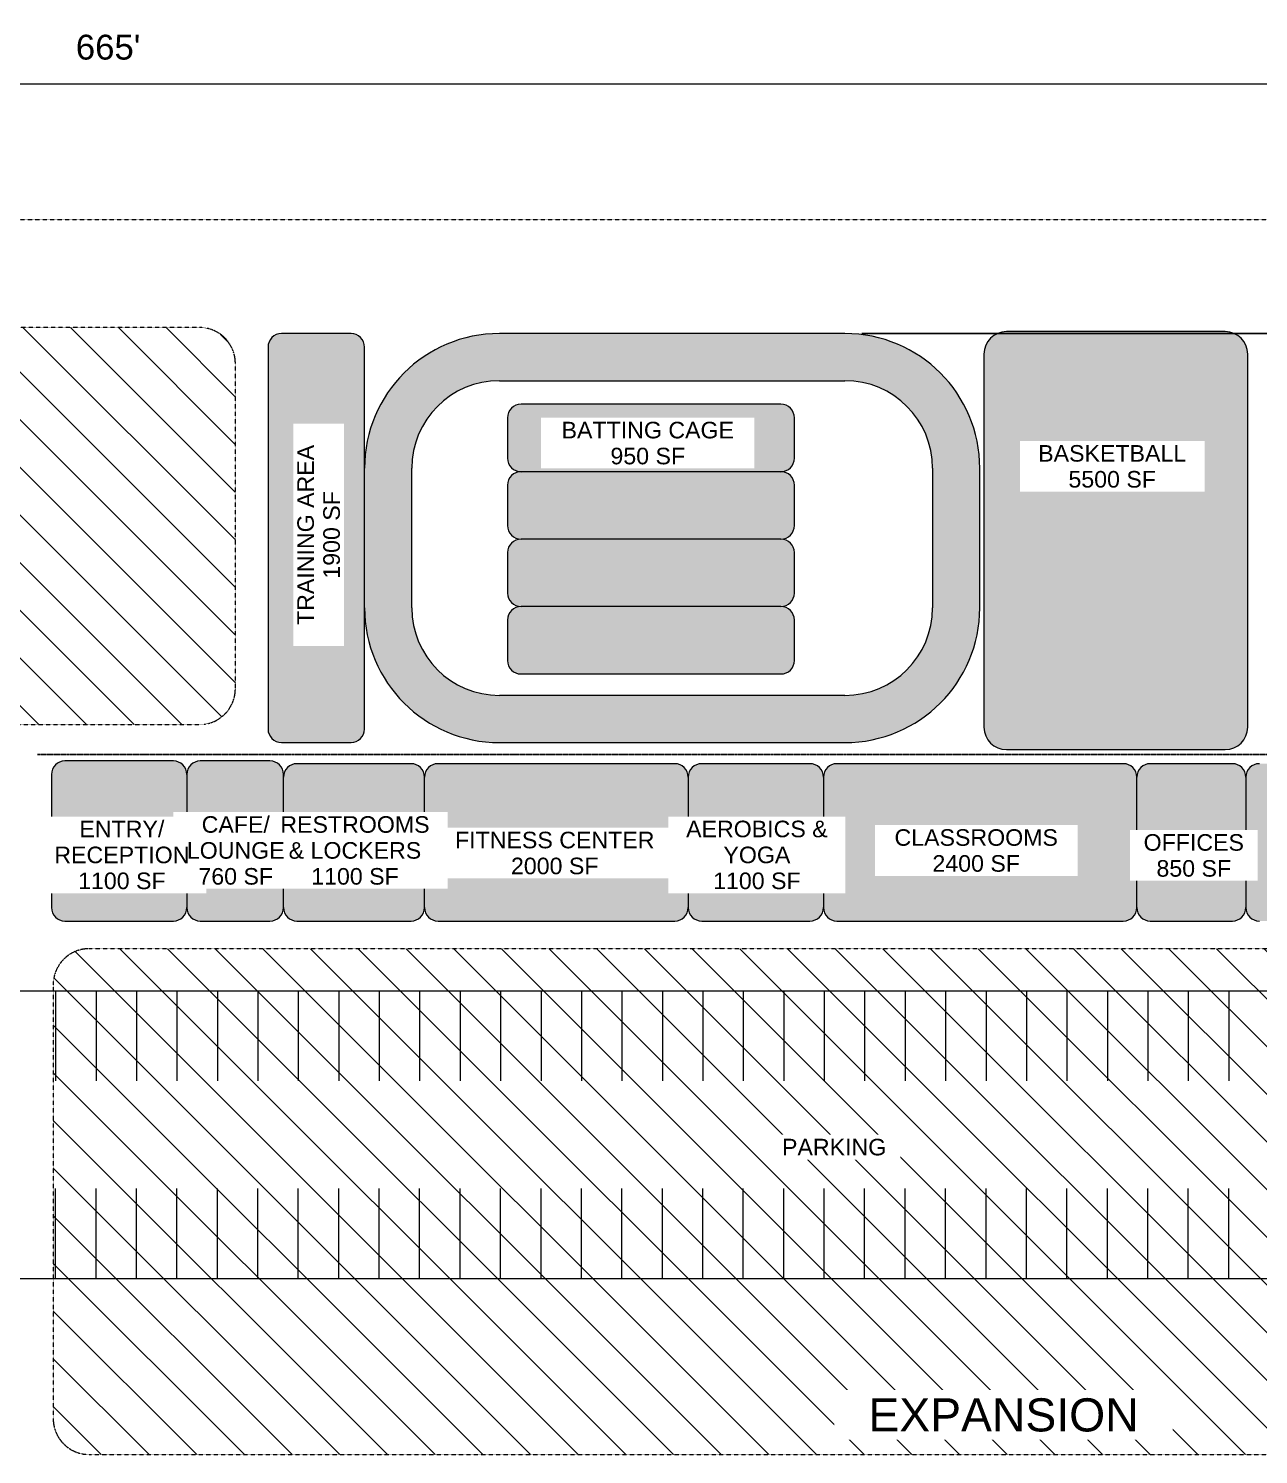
# Model space of a CAD drawing. Header units: inches. Extents: x -7427 to 42674, y -36022 to 16764.
# Drawn here: x 12846 to 16130, y -13167 to -9360 of the extents above; entities that cross this region are included whole.
import ezdxf

# ---------------------------------------------------------------- set-up
doc = ezdxf.new("R2010")
doc.units = ezdxf.units.IN
doc.header["$MEASUREMENT"] = 0
doc.linetypes.add('Dot 1_16_', pattern=[0.0625, 0, -0.0625])
doc.linetypes.add('Hidden 1_8_', pattern=[0.1875, 0.125, -0.0625])
for name, color, linetype, lineweight in [('A-ANNO-DIMS', 211, 'Continuous', 9), ('A-ANNO-DIMS-720', 211, 'Continuous', 9), ('A-DETL', 90, 'Continuous', 9), ('A-DETL-GENF', 92, 'Continuous', 9), ('A-DETL-HDLN', 90, 'Hidden 1_8_', 9), ('A-DETL-WIDE', 214, 'Continuous', 15), ('G-ANNO-TEXT', 231, 'Continuous', 9), ('L-SITE', 91, 'Continuous', 9)]:
    doc.layers.add(name, color=color, linetype=linetype, lineweight=lineweight)
doc.styles.add('Arial', font='arial.ttf', dxfattribs={"height": 44.258982})
doc.styles.add('Arial_1', font='arial.ttf', dxfattribs={"height": 88.517964})
doc.styles.add('Arial_2', font='arial.ttf', dxfattribs={"height": 66.388473})
doc.dimstyles.new('Linear_-_3_32__Arial', dxfattribs={"dimscale": 12, "dimtxt": 67.5, "dimasz": 7.5, "dimexe": 5.625, "dimexo": 3.75, "dimgap": 3.75, "dimtad": 1, "dimdec": 0, "dimrnd": 12, "dimzin": 1, "dimdsep": 46, "dimlunit": 4, "dimtxsty": 'Arial_2', "dimblk1": 'OBLIQUE', "dimblk2": 'OBLIQUE', "dimsah": 1, "dimcen": 0.09, "dimdle": 5.625, "dimazin": 0, "dimtfac": 1, "dimtdec": 4, "dimtix": 1, "dimtmove": 0, "dimatfit": 3, "dimfxl": 0, "dimtvp": 1, "dimfrac": 2, "dimtolj": 1, "dimtzin": 0, "dimarcsym": 0})
pattern_1 = [(135, (0, 0), (-63.6396, -63.6396), [])]

# ---------------------------------------------------------------- blocks, each defined once
blk = doc.blocks.new('Parking_Stall_Multiple - Parking_Stall_Multiple-263275-Level 1')
at = {"layer": 'L-SITE'}
for p, q in [((0, 4104), (0, 4212)), ((0, 4212), (240, 4212)), ((0, 4104), (240, 4104)), ((0, 3996), (0, 4104)), ((0, 4104), (240, 4104)), ((0, 3996), (240, 3996)), ((0, 3936), (0, 3996)), ((0, 3996), (240, 3996)), ((0, 3888), (0, 3936)), ((0, 3888), (240, 3888)), ((0, 3780), (0, 3888)), ((0, 3888), (240, 3888)), ((0, 3780), (240, 3780)), ((0, 3672), (0, 3780)), ((0, 3780), (240, 3780)), ((0, 3672), (240, 3672)), ((0, 3564), (0, 3672)), ((0, 3672), (240, 3672)), ((0, 3564), (240, 3564)), ((0, 3456), (0, 3564)), ((0, 3564), (240, 3564)), ((0, 3456), (240, 3456)), ((0, 3348), (0, 3456)), ((0, 3456), (240, 3456)), ((0, 3348), (240, 3348)), ((0, 3240), (0, 3348)), ((0, 3348), (240, 3348)), ((0, 3240), (240, 3240)), ((0, 3132), (0, 3240)), ((0, 3240), (240, 3240)), ((0, 3132), (240, 3132)), ((0, 3024), (0, 3132)), ((0, 3132), (240, 3132)), ((0, 3024), (240, 3024)), ((0, 2916), (0, 3024)), ((0, 3024), (240, 3024)), ((0, 2916), (240, 2916)), ((0, 2808), (0, 2916)), ((0, 2916), (240, 2916)), ((0, 2808), (240, 2808)), ((0, 2700), (0, 2808)), ((0, 2808), (240, 2808)), ((0, 2700), (240, 2700)), ((0, 2592), (0, 2700)), ((0, 2700), (240, 2700)), ((0, 2592), (240, 2592)), ((0, 2484), (0, 2592)), ((0, 2592), (240, 2592)), ((0, 2484), (240, 2484)), ((0, 2376), (0, 2484)), ((0, 2484), (240, 2484)), ((0, 2376), (240, 2376)), ((0, 2268), (0, 2376)), ((0, 2376), (240, 2376)), ((0, 2268), (240, 2268)), ((0, 2160), (0, 2268)), ((0, 2268), (240, 2268)), ((0, 2160), (240, 2160)), ((0, 2052), (0, 2160)), ((0, 2160), (240, 2160)), ((0, 2052), (240, 2052)), ((0, 1944), (0, 2052)), ((0, 2052), (240, 2052)), ((0, 1944), (240, 1944)), ((0, 1836), (0, 1944)), ((0, 1944), (240, 1944)), ((0, 1836), (240, 1836)), ((0, 1728), (0, 1836)), ((0, 1836), (240, 1836)), ((0, 1728), (240, 1728)), ((0, 1620), (0, 1728)), ((0, 1728), (240, 1728)), ((0, 1620), (240, 1620)), ((0, 1512), (0, 1620)), ((0, 1620), (240, 1620)), ((0, 1512), (240, 1512)), ((0, 1404), (0, 1512)), ((0, 1512), (240, 1512)), ((0, 1404), (240, 1404)), ((0, 1296), (0, 1404)), ((0, 1404), (240, 1404)), ((0, 1296), (240, 1296)), ((0, 1188), (0, 1296)), ((0, 1296), (240, 1296)), ((0, 1188), (240, 1188)), ((0, 1080), (0, 1188)), ((0, 1188), (240, 1188)), ((0, 1080), (240, 1080)), ((0, 972), (0, 1080)), ((0, 1080), (240, 1080)), ((0, 972), (240, 972)), ((0, 864), (0, 972)), ((0, 972), (240, 972)), ((0, 864), (240, 864)), ((0, 756), (0, 864)), ((0, 864), (240, 864)), ((0, 756), (240, 756)), ((0, 648), (0, 756)), ((0, 756), (240, 756)), ((0, 648), (240, 648)), ((0, 540), (0, 648)), ((0, 648), (240, 648)), ((0, 540), (240, 540)), ((0, 432), (0, 540)), ((0, 540), (240, 540)), ((0, 432), (240, 432)), ((0, 425.5), (0, 432)), ((0, 432), (240, 432)), ((0, 324), (0, 425.5)), ((0, 324), (240, 324)), ((0, 216), (0, 324)), ((0, 324), (240, 324)), ((0, 216), (240, 216)), ((0, 108), (0, 216)), ((0, 216), (240, 216)), ((0, 108), (240, 108)), ((0, 0), (0, 108)), ((0, 108), (240, 108)), ((0, 0), (240, 0))]:
    blk.add_line(p, q, dxfattribs=at)
blk = doc.blocks.new('Parking_Stall_Multiple - Parking_Stall_Multiple-263787-Level 1')
at = {"layer": 'L-SITE'}
for p, q in [((0, 0), (0, -108)), ((0, 0), (240, 0)), ((0, -108), (0, -216)), ((0, -108), (240, -108)), ((0, -108), (240, -108)), ((0, -216), (0, -324)), ((0, -216), (240, -216)), ((0, -216), (240, -216)), ((0, -324), (0, -425.5)), ((0, -324), (240, -324)), ((0, -324), (240, -324)), ((0, -425.5), (0, -432)), ((0, -432), (0, -540)), ((0, -432), (240, -432)), ((0, -432), (240, -432)), ((0, -540), (0, -648)), ((0, -540), (240, -540)), ((0, -540), (240, -540)), ((0, -648), (0, -756)), ((0, -648), (240, -648)), ((0, -648), (240, -648)), ((0, -756), (0, -864)), ((0, -756), (240, -756)), ((0, -756), (240, -756)), ((0, -864), (0, -972)), ((0, -864), (240, -864)), ((0, -864), (240, -864)), ((0, -972), (0, -1080)), ((0, -972), (240, -972)), ((0, -972), (240, -972)), ((0, -1080), (0, -1188)), ((0, -1080), (240, -1080)), ((0, -1080), (240, -1080)), ((0, -1188), (0, -1296)), ((0, -1188), (240, -1188)), ((0, -1188), (240, -1188)), ((0, -1296), (0, -1404)), ((0, -1296), (240, -1296)), ((0, -1296), (240, -1296)), ((0, -1404), (0, -1512)), ((0, -1404), (240, -1404)), ((0, -1404), (240, -1404)), ((0, -1512), (0, -1620)), ((0, -1512), (240, -1512)), ((0, -1512), (240, -1512)), ((0, -1620), (0, -1728)), ((0, -1620), (240, -1620)), ((0, -1620), (240, -1620)), ((0, -1728), (0, -1836)), ((0, -1728), (240, -1728)), ((0, -1728), (240, -1728)), ((0, -1836), (0, -1944)), ((0, -1836), (240, -1836)), ((0, -1836), (240, -1836)), ((0, -1944), (0, -2052)), ((0, -1944), (240, -1944)), ((0, -1944), (240, -1944)), ((0, -2052), (0, -2160)), ((0, -2052), (240, -2052)), ((0, -2052), (240, -2052)), ((0, -2160), (0, -2268)), ((0, -2160), (240, -2160)), ((0, -2160), (240, -2160)), ((0, -2268), (0, -2376)), ((0, -2268), (240, -2268)), ((0, -2268), (240, -2268)), ((0, -2376), (0, -2484)), ((0, -2376), (240, -2376)), ((0, -2376), (240, -2376)), ((0, -2484), (0, -2592)), ((0, -2484), (240, -2484)), ((0, -2484), (240, -2484)), ((0, -2592), (0, -2700)), ((0, -2592), (240, -2592)), ((0, -2592), (240, -2592)), ((0, -2700), (0, -2808)), ((0, -2700), (240, -2700)), ((0, -2700), (240, -2700)), ((0, -2808), (0, -2916)), ((0, -2808), (240, -2808)), ((0, -2808), (240, -2808)), ((0, -2916), (0, -3024)), ((0, -2916), (240, -2916)), ((0, -2916), (240, -2916)), ((0, -3024), (0, -3132)), ((0, -3024), (240, -3024)), ((0, -3024), (240, -3024)), ((0, -3132), (0, -3240)), ((0, -3132), (240, -3132)), ((0, -3132), (240, -3132)), ((0, -3240), (0, -3348)), ((0, -3240), (240, -3240)), ((0, -3240), (240, -3240)), ((0, -3348), (0, -3456)), ((0, -3348), (240, -3348)), ((0, -3348), (240, -3348)), ((0, -3456), (0, -3564)), ((0, -3456), (240, -3456)), ((0, -3456), (240, -3456)), ((0, -3564), (0, -3672)), ((0, -3564), (240, -3564)), ((0, -3564), (240, -3564)), ((0, -3672), (0, -3780)), ((0, -3672), (240, -3672)), ((0, -3672), (240, -3672)), ((0, -3780), (0, -3888)), ((0, -3780), (240, -3780)), ((0, -3780), (240, -3780)), ((0, -3888), (0, -3936)), ((0, -3888), (240, -3888)), ((0, -3888), (240, -3888)), ((0, -3936), (0, -3996)), ((0, -3996), (0, -4104)), ((0, -3996), (240, -3996)), ((0, -3996), (240, -3996)), ((0, -4104), (0, -4212)), ((0, -4104), (240, -4104)), ((0, -4104), (240, -4104)), ((0, -4212), (240, -4212))]:
    blk.add_line(p, q, dxfattribs=at)
blk = doc.blocks.new('DIMBLOCK20-Level 1')
at = {"layer": 'A-ANNO-DIMS-720'}
for p, q in [((16728.3, -11298.1), (16728.3, -10106.6)), ((15070.5, -10174.1), (16795.8, -10174.1)), ((16728.3, -10174.1), (15070.5, -10174.1)), ((16563.1, -11298.1), (16795.8, -11298.1)), ((16728.3, -11298.1), (16563.1, -11298.1))]:
    blk.add_line(p, q, dxfattribs=at)
at = {"layer": 'A-ANNO-DIMS-720', "lineweight": 50}
for p, q in [((16728.3, -10174.1), (16683.3, -10129.1)), ((16728.3, -10174.1), (16773.3, -10219.1)), ((16728.3, -11298.1), (16683.3, -11253.1)), ((16728.3, -11298.1), (16773.3, -11343.1))]:
    blk.add_line(p, q, dxfattribs=at)
at = {"layer": 'A-ANNO-DIMS-720', "color": 0, "insert": (16597.2, -10795.8), "char_height": 66.39, "width": 143.308, "attachment_point": 1, "rotation": 90, "line_spacing_factor": 0.938532, "style": 'Arial_2', "bg_fill": 3, "box_fill_scale": 1.25, "bg_fill_color": 0, "bg_fill_transparency": 0}
blk.add_mtext("94'", dxfattribs=at)
blk = doc.blocks.new('_Oblique')
at = {"color": 0, "linetype": 'ByBlock', "lineweight": -2}
blk.add_line((-0.5, -0.5), (0.5, 0.5), dxfattribs=at)
blk = doc.blocks.new('DIMBLOCK50-Level 1')
at = {"layer": 'A-ANNO-DIMS-720'}
for p, q in [((9068.4, -9825.1), (9068.4, -9439.9)), ((17046.1, -9825.1), (17046.1, -9439.9)), ((9000.9, -9507.4), (17113.6, -9507.4)), ((9068.4, -9507.4), (9068.4, -9825.1)), ((17046.1, -9507.4), (17046.1, -9825.1))]:
    blk.add_line(p, q, dxfattribs=at)
at = {"layer": 'A-ANNO-DIMS-720', "lineweight": 50}
for p, q in [((9068.4, -9507.4), (9113.4, -9462.4)), ((17046.1, -9507.4), (17091.1, -9462.4)), ((9068.4, -9507.4), (9023.4, -9552.4)), ((17046.1, -9507.4), (17001.1, -9552.4))]:
    blk.add_line(p, q, dxfattribs=at)
at = {"layer": 'A-ANNO-DIMS-720', "color": 0, "insert": (12972.1, -9376.3), "char_height": 66.39, "width": 204.369, "attachment_point": 1, "line_spacing_factor": 0.938532, "style": 'Arial_2', "bg_fill": 3, "box_fill_scale": 1.25, "bg_fill_color": 0, "bg_fill_transparency": 0}
blk.add_mtext("665'", dxfattribs=at)

msp = doc.modelspace()

# ---------------------------------------------------------------- hatches: boundary and pattern name
at = {"layer": 'A-DETL-GENF'}
h = msp.add_hatch(dxfattribs=at)
h.set_pattern_fill('FP_1', color=9, style=0, pattern_type=2)
h.set_pattern_definition(pattern_1)
h.paths.add_polyline_path([(12927.3, -11218.4), (13309, -11218.1), (13315.8, -11217.4), (13322.5, -11216.2), (13329.2, -11214.5), (13335.7, -11212.3), (13342, -11209.7), (13348.1, -11206.6), (13354, -11203.1), (13359.6, -11199.2), (13365, -11194.9), (13370, -11190.3), (13374.7, -11185.2), (13379, -11179.9), (13382.9, -11174.3), (13386.4, -11168.4), (13389.4, -11162.3), (13392.1, -11155.9), (13394.2, -11149.4), (13395.9, -11142.8), (13397.1, -11136), (13397.9, -11129.2), (13398.1, -11122.4), (13397.9, -10247.2), (13397.1, -10240.4), (13395.9, -10233.6), (13394.2, -10227), (13392.1, -10220.5), (13389.4, -10214.2), (13386.4, -10208), (13382.9, -10202.2), (13379, -10196.5), (13374.7, -10191.2), (13370, -10186.2), (13365, -10181.5), (13358.7, -10176.6), (13354, -10173.3), (13348.1, -10169.8), (13342, -10166.7), (13335.7, -10164.1), (13329.2, -10161.9), (13322.5, -10160.2), (13315.8, -10159), (13309, -10158.3), (13302.1, -10158.1), (9658.2, -10158.3), (9651.3, -10159), (9644.6, -10160.2), (9638, -10161.9), (9631.5, -10164.1), (9625.1, -10166.7), (9619, -10169.8), (9613.1, -10173.3), (9607.5, -10177.2), (9602.1, -10181.5), (9597.1, -10186.2), (9592.5, -10191.2), (9588.2, -10196.5), (9584.2, -10202.2), (9580.7, -10208), (9577.7, -10214.2), (9575.1, -10220.5), (9572.9, -10227), (9571.2, -10233.6), (9570, -10240.4), (9569.2, -10247.2), (9569, -10254.1), (9569.2, -11129.2), (9570, -11136), (9571.2, -11142.8), (9572.9, -11149.4), (9575.1, -11155.9), (9577.7, -11162.3), (9580.7, -11168.4), (9584.2, -11174.3), (9588.2, -11179.9), (9592.5, -11185.2), (9597.1, -11190.3), (9602.1, -11194.9), (9607.5, -11199.2), (9613.1, -11203.1), (9619, -11206.6), (9625.1, -11209.7), (9631.5, -11212.3), (9638, -11214.5), (9644.6, -11216.2), (9651.3, -11217.4), (9658.2, -11218.1), (9665, -11218.4), (12495.9, -11218.4)], flags=0)
for color, points in [(253, [(13707, -11266.4), (13711, -11266.2), (13715, -11265.5), (13718.8, -11264.4), (13722.6, -11262.8), (13726.1, -11260.9), (13729.4, -11258.5), (13732.4, -11255.8), (13735.1, -11252.8), (13737.4, -11249.5), (13739.4, -11246), (13741.5, -11240.2), (13742, -11238.4), (13742.7, -11234.4), (13743, -11230.4), (13742.7, -10206.2), (13742, -10202.2), (13740.9, -10198.4), (13739.4, -10194.6), (13737.4, -10191.1), (13735.1, -10187.8), (13732.4, -10184.8), (13729.4, -10182.1), (13726.1, -10179.8), (13722.6, -10177.8), (13718.8, -10176.3), (13715, -10175.2), (13711, -10174.5), (13707, -10174.3), (13517.3, -10174.5), (13513.3, -10175.2), (13509.4, -10176.3), (13505.7, -10177.8), (13502.2, -10179.8), (13498.9, -10182.1), (13495.9, -10184.8), (13493.2, -10187.8), (13490.9, -10191.1), (13488.9, -10194.6), (13487.4, -10198.4), (13486.2, -10202.2), (13485.6, -10206.2), (13485.3, -10210.3), (13485.6, -11234.4), (13486.8, -11240.2), (13487.4, -11242.3), (13488.9, -11246), (13490.9, -11249.5), (13493.2, -11252.8), (13495.9, -11255.8), (13498.9, -11258.5), (13502.2, -11260.9), (13505.7, -11262.8), (13509.4, -11264.4), (13513.3, -11265.5), (13517.3, -11266.2), (13521.3, -11266.4), (13574.4, -11266.4)]), (253, [(15947.2, -11285.3), (16045.9, -11285.1), (16051.1, -11284.4), (16056.2, -11283.3), (16061.2, -11281.7), (16066.1, -11279.7), (16070.7, -11277.3), (16075.1, -11274.5), (16079.3, -11271.3), (16083.1, -11267.8), (16086.7, -11263.9), (16089.9, -11259.8), (16092.7, -11255.3), (16095.1, -11250.7), (16097.1, -11245.9), (16098.8, -11240.2), (16099.8, -11235.8), (16100.5, -11230.6), (16100.7, -11225.3), (16100.5, -10223.8), (16099.8, -10218.6), (16098.7, -10213.5), (16097.1, -10208.5), (16095.1, -10203.6), (16092.7, -10199), (16089.9, -10194.6), (16086.7, -10190.4), (16083.1, -10186.6), (16079.3, -10183), (16075.1, -10179.8), (16070.7, -10177), (16066.1, -10174.6), (16061.2, -10172.6), (16056.2, -10171), (16051.1, -10169.9), (16045.9, -10169.2), (16040.7, -10169), (15451.4, -10169.2), (15446.2, -10169.9), (15441.1, -10171), (15436.1, -10172.6), (15431.2, -10174.6), (15426.6, -10177), (15422.2, -10179.8), (15418, -10183), (15414.2, -10186.6), (15410.6, -10190.4), (15407.4, -10194.6), (15404.6, -10199), (15402.2, -10203.6), (15400.2, -10208.5), (15398.6, -10213.5), (15397.5, -10218.6), (15396.8, -10223.8), (15396.6, -10229), (15396.8, -11230.6), (15397.5, -11235.8), (15398.6, -11240.9), (15400.2, -11245.9), (15402.2, -11250.7), (15404.6, -11255.3), (15407.4, -11259.8), (15410.6, -11263.9), (15414.2, -11267.8), (15418, -11271.3), (15422.2, -11274.5), (15426.6, -11277.3), (15431.2, -11279.7), (15436.1, -11281.7), (15441.1, -11283.3), (15446.2, -11284.4), (15451.4, -11285.1), (15456.6, -11285.3), (15515.8, -11285.3)]), (253, [(14653, -10543.1), (14858.5, -10542.8), (14862.5, -10542.1), (14866.4, -10541), (14870.1, -10539.5), (14873.7, -10537.5), (14876.9, -10535.2), (14880, -10532.5), (14882.6, -10529.5), (14885, -10526.2), (14886.9, -10522.7), (14888.5, -10518.9), (14889.6, -10515.1), (14890.3, -10511.1), (14890.5, -10507.1), (14890.3, -10394.9), (14889.6, -10391), (14888.5, -10387.1), (14886.9, -10383.3), (14885, -10379.8), (14882.6, -10376.5), (14880, -10373.5), (14876.9, -10370.8), (14873.7, -10368.5), (14870.1, -10366.5), (14866.4, -10365), (14862.5, -10363.9), (14858.5, -10363.2), (14854.5, -10363), (14156.7, -10363.2), (14152.7, -10363.9), (14148.8, -10365), (14145.1, -10366.5), (14141.6, -10368.5), (14138.3, -10370.8), (14135.3, -10373.5), (14132.6, -10376.5), (14130.2, -10379.8), (14128.3, -10383.3), (14126.7, -10387.1), (14125.6, -10391), (14125, -10394.9), (14124.7, -10399), (14125, -10511.1), (14125.6, -10515.1), (14126.7, -10518.9), (14128.3, -10522.7), (14130.2, -10526.2), (14132.6, -10529.5), (14135.3, -10532.5), (14138.3, -10535.2), (14141.6, -10537.5), (14145.1, -10539.5), (14148.8, -10541), (14152.7, -10542.1), (14156.7, -10542.8), (14160.7, -10543.1), (14221.6, -10543.1)]), (253, [(14653, -10723.1), (14858.5, -10722.9), (14862.5, -10722.2), (14866.4, -10721.1), (14870.1, -10719.6), (14873.7, -10717.6), (14876.9, -10715.3), (14880, -10712.6), (14882.6, -10709.6), (14885, -10706.3), (14886.9, -10702.8), (14888.5, -10699), (14889.6, -10695.1), (14890.3, -10691.2), (14890.5, -10687.1), (14890.3, -10575), (14889.6, -10571), (14888.5, -10567.2), (14886.9, -10563.4), (14884.5, -10559.2), (14882.6, -10556.6), (14880, -10553.6), (14876.9, -10550.9), (14873.7, -10548.6), (14870.1, -10546.6), (14866.4, -10545.1), (14862.5, -10544), (14858.5, -10543.3), (14854.5, -10543.1), (14156.7, -10543.3), (14152.7, -10544), (14148.8, -10545.1), (14145.1, -10546.6), (14141.6, -10548.6), (14138.3, -10550.9), (14135.3, -10553.6), (14132.6, -10556.6), (14130.2, -10559.9), (14128.3, -10563.4), (14126.7, -10567.2), (14125.6, -10571), (14125, -10575), (14124.7, -10579.1), (14125, -10691.2), (14125.6, -10695.1), (14126.7, -10699), (14128.3, -10702.8), (14130.2, -10706.3), (14132.6, -10709.6), (14135.3, -10712.6), (14138.3, -10715.3), (14141.6, -10717.6), (14145.1, -10719.6), (14148.8, -10721.1), (14152.7, -10722.2), (14156.7, -10722.9), (14160.7, -10723.1), (14221.6, -10723.1)]), (253, [(14653, -10903.2), (14858.5, -10903), (14862.5, -10902.3), (14866.4, -10901.2), (14870.1, -10899.7), (14873.7, -10897.7), (14876.9, -10895.4), (14880, -10892.7), (14882.6, -10889.7), (14885, -10886.4), (14886.9, -10882.8), (14888.5, -10879.1), (14889.6, -10875.2), (14890.3, -10871.3), (14890.5, -10867.2), (14890.3, -10755.1), (14889.6, -10751.1), (14888.5, -10747.2), (14886.9, -10743.5), (14885, -10740), (14882.6, -10736.7), (14880, -10733.7), (14876.9, -10731), (14873.7, -10728.7), (14870.1, -10726.7), (14866.4, -10725.2), (14862.5, -10724), (14858.5, -10723.4), (14854.5, -10723.1), (14156.7, -10723.4), (14152.7, -10724), (14148.8, -10725.2), (14145.1, -10726.7), (14141.6, -10728.7), (14138.3, -10731), (14135.3, -10733.7), (14132.6, -10736.7), (14130.2, -10740), (14128.3, -10743.5), (14126.7, -10747.2), (14125.6, -10751.1), (14125, -10755.1), (14124.7, -10759.1), (14125, -10871.3), (14125.6, -10875.2), (14126.7, -10879.1), (14128.3, -10882.8), (14130.2, -10886.4), (14132.6, -10889.7), (14135.3, -10892.7), (14138.3, -10895.4), (14141.6, -10897.7), (14145.1, -10899.7), (14148.8, -10901.2), (14152.7, -10902.3), (14156.7, -10903), (14160.7, -10903.2), (14221.6, -10903.2)]), (253, [(14653, -11083.3), (14858.5, -11083.1), (14862.5, -11082.4), (14866.4, -11081.3), (14870.1, -11079.7), (14873.7, -11077.8), (14876.9, -11075.5), (14880, -11072.8), (14882.6, -11069.8), (14885, -11066.5), (14886.9, -11062.9), (14888.5, -11059.2), (14889.6, -11055.3), (14890.3, -11051.3), (14890.5, -11047.3), (14890.3, -10935.2), (14889.6, -10931.2), (14888.5, -10927.3), (14886.9, -10923.6), (14885, -10920.1), (14882.6, -10916.8), (14880, -10913.8), (14876.9, -10911.1), (14873.7, -10908.7), (14870.1, -10906.8), (14866.4, -10905.2), (14862.5, -10904.1), (14858.5, -10903.4), (14854.5, -10903.2), (14156.7, -10903.4), (14152.7, -10904.1), (14148.8, -10905.2), (14145.1, -10906.8), (14141.6, -10908.7), (14138.3, -10911.1), (14135.3, -10913.8), (14132.6, -10916.8), (14130.2, -10920.1), (14128.3, -10923.6), (14126.7, -10927.3), (14125.6, -10931.2), (14125, -10935.2), (14124.7, -10939.2), (14125, -11051.3), (14125.6, -11055.3), (14126.7, -11059.2), (14128.3, -11062.9), (14130.2, -11066.5), (14132.6, -11069.8), (14135.3, -11072.8), (14138.3, -11075.5), (14141.6, -11077.8), (14145.1, -11079.7), (14148.8, -11081.3), (14152.7, -11082.4), (14156.7, -11083.1), (14160.7, -11083.3), (14221.6, -11083.3)]), (153, [(13143, -11742.9), (13236.5, -11742.7), (13240.5, -11742), (13244.4, -11740.9), (13248.1, -11739.4), (13251.7, -11737.4), (13255, -11735.1), (13258, -11732.4), (13260.7, -11729.4), (13263, -11726.1), (13264.9, -11722.6), (13266.5, -11718.8), (13267.6, -11714.9), (13268.3, -11711), (13268.5, -11706.9), (13268.3, -11347.5), (13267.6, -11343.5), (13266.5, -11339.6), (13264.9, -11335.9), (13263, -11332.3), (13260.7, -11329.1), (13258, -11326), (13255, -11323.4), (13251.7, -11321), (13248.1, -11319.1), (13244.4, -11317.5), (13240.5, -11316.4), (13236.5, -11315.7), (13232.5, -11315.5), (12939, -11315.7), (12935, -11316.4), (12931.1, -11317.5), (12927.3, -11319.1), (12923.9, -11321), (12920.6, -11323.4), (12917.6, -11326), (12914.9, -11329.1), (12912.6, -11332.3), (12910.6, -11335.9), (12909.1, -11339.6), (12907.9, -11343.5), (12907.3, -11347.5), (12907, -11351.5), (12907.3, -11711), (12907.9, -11714.9), (12909.1, -11718.8), (12910.6, -11722.6), (12912.6, -11726.1), (12914.9, -11729.4), (12917.6, -11732.4), (12920.6, -11735.1), (12923.9, -11737.4), (12927.4, -11739.4), (12931.1, -11740.9), (12935, -11742), (12939, -11742.7), (12943, -11742.9)]), (153, [(13490.5, -11742.9), (13494.5, -11742.7), (13498.5, -11742), (13502.4, -11740.9), (13506.1, -11739.4), (13509.7, -11737.4), (13513, -11735.1), (13516, -11732.4), (13518.7, -11729.4), (13521, -11726.1), (13522.9, -11722.6), (13524.5, -11718.8), (13525.6, -11714.9), (13526.3, -11711), (13526.5, -11706.9), (13526.3, -11347.5), (13525.6, -11343.5), (13524.5, -11339.6), (13522.9, -11335.9), (13521, -11332.3), (13518.7, -11329.1), (13516, -11326), (13513, -11323.4), (13509.7, -11321), (13506.1, -11319.1), (13502.4, -11317.5), (13498.5, -11316.4), (13494.5, -11315.7), (13490.5, -11315.5), (13300.5, -11315.7), (13296.5, -11316.4), (13292.6, -11317.5), (13288.9, -11319.1), (13285.4, -11321), (13282.1, -11323.4), (13279.1, -11326), (13276.4, -11329.1), (13274, -11332.3), (13272.1, -11335.9), (13270.5, -11339.6), (13269.4, -11343.5), (13268.7, -11347.5), (13268.5, -11351.5), (13268.7, -11711), (13269.4, -11714.9), (13270.5, -11718.8), (13272.1, -11722.6), (13274, -11726.1), (13276.4, -11729.4), (13279.1, -11732.4), (13282.1, -11735.1), (13285.4, -11737.4), (13288.9, -11739.4), (13292.6, -11740.9), (13296.5, -11742), (13300.5, -11742.7), (13304.5, -11742.9), (13358.7, -11742.9)]), (31, [(13790.1, -11742.9), (13871.1, -11742.7), (13875.1, -11742), (13879, -11740.9), (13882.7, -11739.4), (13886.3, -11737.4), (13889.6, -11735.1), (13892.6, -11732.4), (13895.3, -11729.4), (13897.6, -11726.1), (13899.5, -11722.6), (13901.1, -11718.8), (13902.2, -11714.9), (13902.9, -11711), (13903.1, -11706.9), (13902.9, -11354.8), (13902.2, -11350.8), (13901.1, -11346.9), (13899.5, -11343.2), (13897.6, -11339.7), (13895.3, -11336.4), (13892.6, -11333.3), (13889.6, -11330.7), (13886.3, -11328.3), (13882.7, -11326.4), (13879, -11324.8), (13875.1, -11323.7), (13871.1, -11323), (13867.1, -11322.8), (13558.5, -11323), (13554.5, -11323.7), (13550.6, -11324.8), (13546.9, -11326.4), (13543.4, -11328.3), (13540.1, -11330.7), (13537.1, -11333.3), (13534.4, -11336.4), (13532, -11339.7), (13530.1, -11343.2), (13528.5, -11346.9), (13527.2, -11352.2), (13526.7, -11354.8), (13526.5, -11358.8), (13526.7, -11711), (13527.4, -11714.9), (13528.5, -11718.8), (13530.1, -11722.6), (13532, -11726.1), (13534.4, -11729.4), (13537.1, -11732.4), (13540.1, -11735.1), (13543.4, -11737.4), (13546.9, -11739.4), (13550.6, -11740.9), (13554.5, -11742), (13558.5, -11742.7), (13562.5, -11742.9)]), (253, [(13939.1, -11742.9), (14575.3, -11742.7), (14579.2, -11742), (14583.1, -11740.9), (14586.9, -11739.4), (14590.4, -11737.4), (14593.7, -11735.1), (14596.7, -11732.4), (14599.4, -11729.4), (14601.7, -11726.1), (14603.7, -11722.6), (14605.2, -11718.8), (14606.3, -11714.9), (14607, -11711), (14607.2, -11706.9), (14607, -11354.8), (14606.3, -11350.8), (14605.2, -11346.9), (14603.7, -11343.2), (14601.7, -11339.7), (14599.4, -11336.4), (14596.7, -11333.3), (14593.7, -11330.7), (14590.4, -11328.3), (14586.9, -11326.4), (14583.1, -11324.8), (14579.2, -11323.7), (14575.3, -11323), (14571.2, -11322.8), (13935.1, -11323), (13931.1, -11323.7), (13927.2, -11324.8), (13923.5, -11326.4), (13920, -11328.3), (13916.7, -11330.7), (13913.7, -11333.3), (13911, -11336.4), (13908.6, -11339.7), (13906.7, -11343.2), (13905.1, -11346.9), (13904, -11350.8), (13903.3, -11355.2), (13903.1, -11358.8), (13903.3, -11711), (13904, -11714.9), (13905.1, -11718.8), (13906.7, -11722.6), (13908.6, -11726.1), (13911, -11729.4), (13913.7, -11732.4), (13916.7, -11735.1), (13920, -11737.4), (13923.5, -11739.4), (13927.2, -11740.9), (13931.1, -11742), (13935.1, -11742.7)]), (253, [(14932, -11742.9), (14936, -11742.7), (14940, -11742), (14943.9, -11740.9), (14947.6, -11739.4), (14951.1, -11737.4), (14954.4, -11735.1), (14957.4, -11732.4), (14960.1, -11729.4), (14962.5, -11726.1), (14964.4, -11722.6), (14966, -11718.8), (14967.1, -11714.9), (14967.8, -11711), (14968, -11706.9), (14967.8, -11354.8), (14967.1, -11350.8), (14966, -11346.9), (14964.4, -11343.2), (14962.5, -11339.7), (14960.1, -11336.4), (14957.4, -11333.3), (14954.4, -11330.7), (14951.1, -11328.3), (14947.6, -11326.4), (14943.9, -11324.8), (14940, -11323.7), (14936, -11323), (14932, -11322.8), (14639.2, -11323), (14635.2, -11323.7), (14631.3, -11324.8), (14627.6, -11326.4), (14624.1, -11328.3), (14620.8, -11330.7), (14617.8, -11333.3), (14615.1, -11336.4), (14612.8, -11339.7), (14610.8, -11343.2), (14609.3, -11346.9), (14608.1, -11350.8), (14607.5, -11354.8), (14607.2, -11358.8), (14607.5, -11711), (14608.1, -11714.9), (14609.3, -11718.8), (14610.8, -11722.6), (14612.8, -11726.1), (14615.1, -11729.4), (14617.8, -11732.4), (14620.8, -11735.1), (14624.1, -11737.4), (14627.6, -11739.4), (14631.3, -11740.9), (14635.2, -11742), (14639.2, -11742.7), (14643.2, -11742.9), (14653, -11742.9)]), (253, [(15084.4, -11742.9), (15772.6, -11742.7), (15776.6, -11742), (15780.5, -11740.9), (15784.2, -11739.4), (15787.7, -11737.4), (15791, -11735.1), (15794, -11732.4), (15796.7, -11729.4), (15799.1, -11726.1), (15801, -11722.6), (15802.6, -11718.8), (15803.7, -11714.9), (15804.3, -11711), (15804.6, -11706.9), (15804.3, -11354.8), (15803.7, -11350.8), (15802.6, -11346.9), (15801, -11343.2), (15799.1, -11339.7), (15796.7, -11336.4), (15794, -11333.3), (15791, -11330.7), (15787.7, -11328.3), (15784.2, -11326.4), (15780.5, -11324.8), (15776.6, -11323.7), (15772.6, -11323), (15768.6, -11322.8), (14999.9, -11323), (14996, -11323.7), (14992.1, -11324.8), (14988.4, -11326.4), (14984.8, -11328.3), (14981.5, -11330.7), (14978.5, -11333.3), (14975.8, -11336.4), (14973.5, -11339.7), (14971.5, -11343.2), (14970, -11346.9), (14968.9, -11350.8), (14968.2, -11354.8), (14968, -11358.8), (14968.2, -11711), (14968.9, -11714.9), (14970, -11718.8), (14971.5, -11722.6), (14973.5, -11726.1), (14975.8, -11729.4), (14978.5, -11732.4), (14981.5, -11735.1), (14984.8, -11737.4), (14988.4, -11739.4), (14992.1, -11740.9), (14996, -11742), (14999.9, -11742.7), (15004, -11742.9)]), (253, [(15947.2, -11742.9), (16063.9, -11742.7), (16067.9, -11742), (16071.8, -11740.9), (16075.5, -11739.4), (16079, -11737.4), (16082.3, -11735.1), (16085.3, -11732.4), (16088, -11729.4), (16090.4, -11726.1), (16092.3, -11722.6), (16093.9, -11718.8), (16095, -11714.9), (16095.7, -11711), (16095.9, -11706.9), (16095.7, -11354.8), (16095, -11350.8), (16093.9, -11346.9), (16092.3, -11343.2), (16090.4, -11339.7), (16088, -11336.4), (16085.3, -11333.3), (16082.3, -11330.7), (16079, -11328.3), (16075.5, -11326.4), (16071.8, -11324.8), (16067.9, -11323.7), (16063.9, -11323), (16057.6, -11322.8), (15836.5, -11323), (15832.6, -11323.7), (15828.7, -11324.8), (15825, -11326.4), (15821.4, -11328.3), (15818.1, -11330.7), (15815.1, -11333.3), (15812.4, -11336.4), (15810.1, -11339.7), (15808.1, -11343.2), (15806.6, -11346.9), (15805.5, -11350.8), (15804.8, -11355.2), (15804.6, -11358.8), (15804.8, -11711), (15805.5, -11714.9), (15806.6, -11718.8), (15808.1, -11722.6), (15810.1, -11726.1), (15812.4, -11729.4), (15815.1, -11732.4), (15818.1, -11735.1), (15821.4, -11737.4), (15825, -11739.4), (15828.7, -11740.9), (15832.6, -11742), (15836.5, -11742.7), (15840.6, -11742.9)]), (253, [(16378.6, -11742.9), (16434.1, -11742.7), (16438.1, -11742), (16442, -11740.9), (16445.7, -11739.4), (16449.2, -11737.4), (16452.5, -11735.1), (16455.5, -11732.4), (16458.2, -11729.4), (16460.6, -11726.1), (16462.5, -11722.6), (16464.1, -11718.8), (16465.2, -11714.9), (16465.9, -11711), (16466.1, -11706.9), (16465.9, -11354.8), (16465.2, -11350.8), (16464.1, -11346.9), (16462.5, -11343.2), (16460.6, -11339.7), (16458.2, -11336.4), (16455.5, -11333.3), (16452.5, -11330.7), (16449.2, -11328.3), (16445.7, -11326.4), (16442, -11324.8), (16438.1, -11323.7), (16434.1, -11323), (16430.1, -11322.8), (16127.9, -11323), (16123.9, -11323.7), (16120, -11324.8), (16116.3, -11326.4), (16112.7, -11328.3), (16109.4, -11330.7), (16106.4, -11333.3), (16103.7, -11336.4), (16101.4, -11339.7), (16099.5, -11343.2), (16097.9, -11346.9), (16096.8, -11350.8), (16096.1, -11354.8), (16095.9, -11358.8), (16096.1, -11711), (16096.8, -11714.9), (16097.9, -11718.8), (16099.5, -11722.6), (16101.4, -11726.1), (16103.7, -11729.4), (16106.4, -11732.4), (16109.4, -11735.1), (16112.7, -11737.4), (16116.3, -11739.4), (16120, -11740.9), (16123.9, -11742), (16127.9, -11742.7), (16131.9, -11742.9)])]:
    msp.add_hatch(color=color, dxfattribs=at).paths.add_polyline_path(points, flags=0)
h = msp.add_hatch(color=253, dxfattribs=at)
h.paths.add_polyline_path([(14653, -11266.4), (15038.6, -11266.1), (15051.8, -11265.4), (15064.9, -11264.2), (15084.4, -11261.5), (15090.9, -11260.4), (15103.8, -11257.8), (15116.5, -11254.7), (15129.2, -11251.1), (15141.7, -11247.1), (15160, -11240.2), (15166.3, -11237.7), (15178.3, -11232.3), (15190.1, -11226.5), (15201.7, -11220.3), (15213, -11213.7), (15224.1, -11206.6), (15235, -11199.2), (15245.5, -11191.3), (15255.8, -11183.1), (15265.7, -11174.5), (15275.3, -11165.5), (15284.6, -11156.2), (15293.6, -11146.6), (15302.2, -11136.7), (15310.4, -11126.4), (15318.3, -11115.8), (15325.7, -11105), (15332.8, -11093.9), (15339.4, -11082.6), (15345.6, -11071), (15351.4, -11059.2), (15356.8, -11047.2), (15361.7, -11035), (15366.2, -11022.6), (15370.2, -11010.1), (15373.8, -10997.4), (15376.9, -10984.7), (15379.5, -10971.8), (15381.6, -10958.8), (15383.3, -10945.8), (15384.5, -10932.7), (15385.2, -10919.5), (15385.5, -10906.4), (15385.2, -10521), (15384.5, -10507.9), (15383.3, -10494.8), (15381.6, -10481.7), (15379.5, -10468.7), (15376.9, -10455.9), (15373.8, -10443.1), (15370.2, -10430.4), (15366.2, -10417.9), (15361.7, -10405.5), (15356.8, -10393.3), (15351.4, -10381.3), (15345.6, -10369.5), (15339.4, -10357.9), (15332.8, -10346.6), (15323.5, -10332.2), (15318.3, -10324.7), (15310.4, -10314.1), (15300.1, -10301.4), (15293.6, -10293.9), (15284.6, -10284.3), (15275.3, -10275), (15265.7, -10266), (15255.8, -10257.4), (15245.5, -10249.2), (15235, -10241.3), (15224.1, -10233.9), (15213, -10226.8), (15201.7, -10220.2), (15190.1, -10214), (15178.3, -10208.2), (15166.3, -10202.8), (15154.1, -10197.9), (15141.7, -10193.4), (15129.2, -10189.4), (15116.5, -10185.8), (15103.8, -10182.7), (15084.4, -10179), (15077.9, -10178), (15064.9, -10176.3), (15051.8, -10175.1), (15038.6, -10174.4), (15025.5, -10174.1), (14089.8, -10174.4), (14076.7, -10175.1), (14063.6, -10176.3), (14050.5, -10178), (14037.6, -10180.1), (14024.7, -10182.7), (14005.9, -10187.5), (13999.2, -10189.4), (13986.7, -10193.4), (13974.3, -10197.9), (13962.2, -10202.8), (13950.1, -10208.2), (13938.3, -10214), (13926.8, -10220.2), (13915.4, -10226.8), (13904.3, -10233.9), (13893.5, -10241.3), (13882.9, -10249.2), (13872.7, -10257.4), (13862.7, -10266), (13853.1, -10275), (13843.8, -10284.3), (13834.8, -10293.9), (13826.2, -10303.8), (13818, -10314.1), (13810.2, -10324.7), (13802.7, -10335.5), (13795.7, -10346.6), (13789, -10357.9), (13782.8, -10369.5), (13777, -10381.3), (13771.6, -10393.3), (13766.7, -10405.5), (13762.2, -10417.9), (13758.2, -10430.4), (13754.7, -10443.1), (13751.6, -10455.9), (13748.9, -10468.7), (13746.8, -10481.7), (13745.1, -10494.8), (13743.9, -10507.9), (13743.2, -10521), (13743, -10534.1), (13743.2, -10919.5), (13743.9, -10932.7), (13745.1, -10945.8), (13746.8, -10958.8), (13748.9, -10971.8), (13751.6, -10984.7), (13754.7, -10997.4), (13759.2, -11013.2), (13762.2, -11022.6), (13766.7, -11035), (13771.6, -11047.2), (13777, -11059.2), (13782.8, -11071), (13790.1, -11084.5), (13795.7, -11093.9), (13802.7, -11105), (13810.2, -11115.8), (13818, -11126.4), (13826.2, -11136.7), (13834.8, -11146.6), (13843.8, -11156.2), (13853.1, -11165.5), (13862.7, -11174.5), (13872.7, -11183.1), (13882.9, -11191.3), (13893.5, -11199.2), (13904.3, -11206.6), (13915.4, -11213.7), (13926.8, -11220.3), (13938.3, -11226.5), (13950.1, -11232.3), (13968.5, -11240.2), (13974.3, -11242.6), (13986.7, -11247.1), (14005.9, -11253), (14011.9, -11254.7), (14024.7, -11257.8), (14037.6, -11260.4), (14050.5, -11262.5), (14063.6, -11264.2), (14076.7, -11265.4), (14089.8, -11266.1), (14103, -11266.4), (14221.6, -11266.4)], flags=0)
h.paths.add_polyline_path([(15025.5, -11140.4), (14092.1, -11140.1), (14081.4, -11139.4), (14070.6, -11138.1), (14060, -11136.4), (14049.4, -11134.2), (14038.9, -11131.4), (14028.6, -11128.2), (14018.4, -11124.6), (14005.9, -11119.2), (13998.6, -11115.8), (13989.1, -11110.8), (13979.8, -11105.3), (13970.7, -11099.4), (13961.9, -11093.1), (13953.5, -11086.4), (13945.3, -11079.3), (13937.5, -11071.8), (13930, -11064), (13922.9, -11055.9), (13916.2, -11047.4), (13909.9, -11038.6), (13904, -11029.6), (13898.5, -11020.2), (13893.5, -11010.7), (13888.9, -11000.9), (13884.8, -10990.9), (13881.1, -10980.7), (13877.9, -10970.4), (13875.2, -10960), (13872.9, -10949.4), (13871.2, -10938.7), (13869.9, -10928), (13869.2, -10917.2), (13869, -10906.4), (13869.2, -10523.3), (13869.9, -10512.5), (13871.2, -10501.8), (13872.9, -10491.1), (13875.2, -10480.6), (13877.9, -10470.1), (13881.1, -10459.8), (13884.8, -10449.6), (13888.9, -10439.6), (13893.5, -10429.8), (13898.5, -10420.3), (13904, -10410.9), (13909.9, -10401.9), (13916.2, -10393.1), (13922.9, -10384.6), (13930, -10376.5), (13937.5, -10368.7), (13945.3, -10361.2), (13953.5, -10354.1), (13961.9, -10347.4), (13970.7, -10341.1), (13984.8, -10332.2), (13989.1, -10329.7), (13998.6, -10324.7), (14008.4, -10320.1), (14018.4, -10315.9), (14028.6, -10312.3), (14038.9, -10309.1), (14049.4, -10306.3), (14060, -10304.1), (14070.6, -10302.4), (14081.4, -10301.1), (14092.1, -10300.4), (14103, -10300.1), (15036.3, -10300.4), (15047.1, -10301.1), (15057.8, -10302.4), (15068.5, -10304.1), (15084.4, -10307.7), (15089.5, -10309.1), (15099.8, -10312.3), (15110, -10315.9), (15120, -10320.1), (15129.8, -10324.7), (15143.6, -10332.2), (15148.7, -10335.2), (15157.7, -10341.1), (15166.5, -10347.4), (15175, -10354.1), (15183.1, -10361.2), (15190.9, -10368.7), (15198.4, -10376.5), (15205.5, -10384.6), (15212.2, -10393.1), (15218.5, -10401.9), (15224.4, -10410.9), (15229.9, -10420.3), (15235, -10429.8), (15239.5, -10439.6), (15243.7, -10449.6), (15247.4, -10459.8), (15250.5, -10470.1), (15253.3, -10480.6), (15255.5, -10491.1), (15257.2, -10501.8), (15258.5, -10512.5), (15259.2, -10523.3), (15259.5, -10534.1), (15259.2, -10917.2), (15258.5, -10928), (15257.2, -10938.7), (15255.5, -10949.4), (15253.3, -10960), (15250.5, -10970.4), (15247.4, -10980.7), (15243.7, -10990.9), (15239.5, -11000.9), (15233.6, -11013.2), (15229.9, -11020.2), (15224.4, -11029.6), (15218.5, -11038.6), (15212.2, -11047.4), (15205.5, -11055.9), (15198.4, -11064), (15190.9, -11071.8), (15183.1, -11079.3), (15175, -11086.4), (15166.5, -11093.1), (15157.7, -11099.4), (15148.7, -11105.3), (15139.3, -11110.8), (15129.8, -11115.8), (15120, -11120.4), (15110, -11124.6), (15099.8, -11128.2), (15084.4, -11132.8), (15079.1, -11134.2), (15068.5, -11136.4), (15057.8, -11138.1), (15047.1, -11139.4), (15036.3, -11140.1)], flags=0)
h = msp.add_hatch(dxfattribs=at)
h.set_pattern_fill('FP_1', color=9, style=0, pattern_type=2)
h.set_pattern_definition(pattern_1)
h.paths.add_polyline_path([(15947.2, -13167.4), (16333, -13167.2), (16339.8, -13166.4), (16346.5, -13165.2), (16353.2, -13163.5), (16359.7, -13161.3), (16366, -13158.7), (16372.1, -13155.7), (16378, -13152.2), (16383.6, -13148.2), (16389, -13143.9), (16394, -13139.3), (16398.7, -13134.3), (16403, -13128.9), (16406.9, -13123.3), (16410.4, -13117.4), (16413.4, -13111.3), (16416.1, -13104.9), (16418.2, -13098.4), (16419.9, -13091.8), (16421.1, -13085.1), (16421.9, -13078.2), (16422.1, -13071.4), (16421.9, -11906), (16421.1, -11899.2), (16419.9, -11892.5), (16418.2, -11885.8), (16416.1, -11879.3), (16413.4, -11873), (16410.4, -11866.9), (16406.9, -11861), (16403, -11855.3), (16398.7, -11850), (16394, -11845), (16389, -11840.3), (16383.6, -11836), (16378, -11832.1), (16372.1, -11828.6), (16366, -11825.5), (16359.7, -11822.9), (16353.2, -11820.7), (16346.5, -11819.1), (16339.8, -11817.8), (16333, -11817.1), (16326.1, -11816.9), (13000.8, -11817.1), (12994, -11817.8), (12987.2, -11819.1), (12980.6, -11820.7), (12974.1, -11822.9), (12967.8, -11825.5), (12961.6, -11828.6), (12955.8, -11832.1), (12950.1, -11836), (12944.8, -11840.3), (12939.8, -11845), (12935.1, -11850), (12930.8, -11855.3), (12926.9, -11861), (12923.4, -11866.9), (12920.3, -11873), (12917.7, -11879.3), (12915.5, -11885.8), (12913.8, -11892.5), (12912.6, -11899.2), (12911.9, -11906), (12911.7, -11921.3), (12911.9, -13078.2), (12912.6, -13085.1), (12913.8, -13091.8), (12915.5, -13098.4), (12917.7, -13104.9), (12920.3, -13111.3), (12923.4, -13117.4), (12926.9, -13123.3), (12930.8, -13128.9), (12935.1, -13134.3), (12939.8, -13139.3), (12944.8, -13143.9), (12950.1, -13148.2), (12955.8, -13152.2), (12961.6, -13155.7), (12967.8, -13158.7), (12974.1, -13161.3), (12980.6, -13163.5), (12987.2, -13165.2), (12994, -13166.4), (13000.8, -13167.2), (13007.7, -13167.4), (14221.6, -13167.4)], flags=0)

# ---------------------------------------------------------------- linework, layer by layer
at = {"layer": 'A-DETL', "linetype": 'Dot 1_16_', "lineweight": 25}
msp.add_line((16518.1, -11298.1), (12870.1, -11298.1), dxfattribs=at)
at = {"layer": 'A-DETL-HDLN'}
for p, q in [((9068.4, -9870.1), (17046.1, -9870.1)), ((13302.1, -10158.1), (9665, -10158.1)), ((13398.1, -11122.4), (13398.1, -10254.1)), ((9665, -11218.4), (13302.1, -11218.4)), ((16326.1, -11816.9), (13007.7, -11816.9)), ((12911.7, -11912.9), (12911.7, -13071.4)), ((13007.7, -13167.4), (16326.1, -13167.4))]:
    msp.add_line(p, q, dxfattribs=at)
for centre, start, end in [((13302.1, -10254.1), 0, 90), ((13302.1, -11122.4), 270, 0), ((13007.7, -11912.9), 90, 180), ((13007.7, -13071.4), 180, 270)]:
    msp.add_arc(centre, 96, start, end, dxfattribs=at)
at = {"layer": 'A-DETL-WIDE'}
for p, q in [((13707, -10174.3), (13521.3, -10174.3)), ((15025.5, -10174.1), (14103, -10174.1)), ((16040.7, -10169), (15456.6, -10169)), ((13485.3, -10210.3), (13485.3, -11230.4)), ((13743, -11230.4), (13743, -10210.3)), ((15396.6, -10229), (15396.6, -11225.3)), ((16100.7, -11225.3), (16100.7, -10229)), ((14103, -10300.1), (15025.5, -10300.1)), ((14854.5, -10363), (14160.7, -10363)), ((14124.7, -10399), (14124.7, -10507.1)), ((14890.5, -10507.1), (14890.5, -10399)), ((13869, -10906.4), (13869, -10534.1)), ((14854.5, -10543.1), (14160.7, -10543.1)), ((15259.5, -10534.1), (15259.5, -10906.4)), ((15385.5, -10906.4), (15385.5, -10534.1)), ((14124.7, -10579.1), (14124.7, -10687.1)), ((14890.5, -10687.1), (14890.5, -10579.1)), ((14854.5, -10723.1), (14160.7, -10723.1)), ((14124.7, -10759.1), (14124.7, -10867.2)), ((14890.5, -10867.2), (14890.5, -10759.1)), ((14854.5, -10903.2), (14160.7, -10903.2)), ((14124.7, -10939.2), (14124.7, -11047.3)), ((14890.5, -11047.3), (14890.5, -10939.2)), ((14160.7, -11083.3), (14854.5, -11083.3)), ((15025.5, -11140.4), (14103, -11140.4)), ((13521.3, -11266.4), (13707, -11266.4)), ((14103, -11266.4), (15025.5, -11266.4)), ((15456.6, -11285.3), (16040.7, -11285.3)), ((13232.5, -11315.5), (12943, -11315.5)), ((13490.5, -11315.5), (13304.5, -11315.5)), ((13867.1, -11322.8), (13562.5, -11322.8)), ((14571.2, -11322.8), (13939.1, -11322.8)), ((14932, -11322.8), (14643.2, -11322.8)), ((15768.6, -11322.8), (15004, -11322.8)), ((16059.9, -11322.8), (15840.6, -11322.8)), ((12907, -11351.5), (12907, -11706.9)), ((13268.5, -11351.5), (13268.5, -11706.9)), ((13526.5, -11706.9), (13526.5, -11351.5)), ((13903.1, -11706.9), (13903.1, -11358.8)), ((14607.2, -11358.8), (14607.2, -11706.9)), ((14968, -11358.8), (14968, -11706.9)), ((15804.6, -11706.9), (15804.6, -11358.8)), ((16095.9, -11358.8), (16095.9, -11706.9)), ((12943, -11742.9), (13232.5, -11742.9)), ((13304.5, -11742.9), (13490.5, -11742.9)), ((13562.5, -11742.9), (13867.1, -11742.9)), ((13939.1, -11742.9), (14571.2, -11742.9)), ((14643.2, -11742.9), (14932, -11742.9)), ((15004, -11742.9), (15768.6, -11742.9)), ((15840.6, -11742.9), (16059.9, -11742.9))]:
    msp.add_line(p, q, dxfattribs=at)
for centre, radius, start, end in [((13521.3, -10210.3), 36, 90, 180), ((13707, -10210.3), 36, 0, 90), ((14103, -10534.1), 360, 90, 180), ((15025.5, -10534.1), 360, 360, 90), ((15456.6, -10229), 60, 90, 180), ((16040.7, -10229), 60, 0, 90), ((14103, -10534.1), 234, 90, 180), ((15025.5, -10534.1), 234, 360, 90), ((14160.7, -10399), 36, 90, 180), ((14854.5, -10399), 36, 0, 90), ((14160.7, -10507.1), 36, 180, 270), ((14854.5, -10507.1), 36, 270, 0), ((14160.7, -10579.1), 36, 90, 180), ((14854.5, -10579.1), 36, 0, 90), ((14160.7, -10687.1), 36, 180, 270), ((14854.5, -10687.1), 36, 270, 360), ((14160.7, -10759.1), 36, 90, 180), ((14854.5, -10759.1), 36, 0, 90), ((14160.7, -10867.2), 36, 180, 270), ((14854.5, -10867.2), 36, 270, 360), ((14103, -10906.4), 360, 180, 270), ((14103, -10906.4), 234, 180, 270), ((14160.7, -10939.2), 36, 90, 180), ((14854.5, -10939.2), 36, 0, 90), ((15025.5, -10906.4), 360, 270, 360), ((15025.5, -10906.4), 234, 270, 0), ((14160.7, -11047.3), 36, 180, 270), ((14854.5, -11047.3), 36, 270, 360), ((13521.3, -11230.4), 36, 180, 270), ((13707, -11230.4), 36, 270, 0), ((15456.6, -11225.3), 60, 180, 270), ((16040.7, -11225.3), 60, 270, 0), ((12943, -11351.5), 36, 90, 180), ((13232.5, -11351.5), 36, 0, 90), ((13304.5, -11351.5), 36, 90, 180), ((13490.5, -11351.5), 36, 0, 90), ((13562.5, -11358.8), 36, 90, 180), ((13867.1, -11358.8), 36, 0, 90), ((13939.1, -11358.8), 36, 90, 180), ((14571.2, -11358.8), 36, 0, 90), ((14643.2, -11358.8), 36, 90, 180), ((14932, -11358.8), 36, 0, 90), ((15004, -11358.8), 36, 90, 180), ((15768.6, -11358.8), 36, 0, 90), ((15840.6, -11358.8), 36, 90, 180), ((16059.9, -11358.8), 36, 0, 90), ((16131.9, -11358.8), 36, 90, 180), ((12943, -11706.9), 36, 180, 270), ((13232.5, -11706.9), 36, 270, 360), ((13304.5, -11706.9), 36, 180, 270), ((13490.5, -11706.9), 36, 270, 360), ((13562.5, -11706.9), 36, 180, 270), ((13867.1, -11706.9), 36, 270, 360), ((13939.1, -11706.9), 36, 180, 270), ((14571.2, -11706.9), 36, 270, 360), ((14643.2, -11706.9), 36, 180, 270), ((14932, -11706.9), 36, 270, 360), ((15004, -11706.9), 36, 180, 270), ((15768.6, -11706.9), 36, 270, 360), ((15840.6, -11706.9), 36, 180, 270), ((16059.9, -11706.9), 36, 270, 360), ((16131.9, -11706.9), 36, 180, 270)]:
    msp.add_arc(centre, radius, start, end, dxfattribs=at)

# ---------------------------------------------------------------- block references
at = {"layer": 'L-SITE'}
for name, p, rotation in [('Parking_Stall_Multiple - Parking_Stall_Multiple-263275-Level 1', (12486.1, -11929.5), 269.9999999999997), ('Parking_Stall_Multiple - Parking_Stall_Multiple-263787-Level 1', (12486.1, -12697.5), 89.99999999999972)]:
    msp.add_blockref(name, p, dxfattribs=dict(at, rotation=rotation))

# ---------------------------------------------------------------- next in the draw order: texts
at = {"layer": 'G-ANNO-TEXT', "color": 7, "insert": (13563.5, -10711.9), "char_height": 44.259, "width": 571.86, "attachment_point": 2, "rotation": 90, "line_spacing_factor": 0.938532, "style": 'Arial', "bg_fill": 3, "box_fill_scale": 1.25, "bg_fill_color": 0, "bg_fill_transparency": 0}
msp.add_mtext('TRAINING AREA\\P1900 SF', dxfattribs=at)
at = {"layer": 'G-ANNO-TEXT', "color": 7, "attachment_point": 2, "line_spacing_factor": 0.938532, "bg_fill": 3, "box_fill_scale": 1.25, "bg_fill_color": 0, "bg_fill_transparency": 0}
for s, insert, char_height, width, style in [('BATTING CAGE\\P950 SF', (14499.1, -10409.9), 44.259, 547.56, 'Arial'), ('BASKETBALL\\P5500 SF', (15739, -10472), 44.26, 470.88, 'Arial'), ('ENTRY/\\PRECEPTION\\P1100 SF', (13095.1, -11475), 44.26, 428.76, 'Arial'), ('FITNESS CENTER\\P2000 SF', (14250.7, -11504.5), 44.259, 632.88, 'Arial'), ('CLASSROOMS\\P2400 SF', (15375.9, -11497.8), 44.26, 518.94, 'Arial'), ('OFFICES\\P850 SF', (15956.8, -11511), 44.26, 318.6, 'Arial'), ('PARKING', (14996.6, -12324.5), 44.26, 331.02, 'Arial'), ('EXPANSION', (15448.8, -13017.4), 88.52, 858.6, 'Arial_1')]:
    msp.add_mtext(s, dxfattribs=dict(at, insert=insert, char_height=char_height, width=width, style=style))

# ---------------------------------------------------------------- next in the draw order: dimensions: what is measured, and where the dimension line sits
at = {"layer": 'A-ANNO-DIMS'}
dim = msp.add_linear_dim(base=(17046.1, -9507.4), p1=(9068.4, -9870.1), p2=(17046.1, -9870.1), dimstyle='Linear_-_3_32__Arial', override={"dimpost": '<>', "dimfxl": 7977.725351}, dxfattribs=at)
dim.commit()
dim.dimension.update_dxf_attribs({"geometry": 'DIMBLOCK50-Level 1', "text_midpoint": (13057.3, -9428.6)})

# ---------------------------------------------------------------- next in the draw order: texts
at = {"layer": 'G-ANNO-TEXT', "color": 7, "char_height": 44.26, "attachment_point": 2, "line_spacing_factor": 0.938532, "style": 'Arial', "bg_fill": 3, "box_fill_scale": 1.25, "bg_fill_color": 0, "bg_fill_transparency": 0}
for s, insert, width in [('CAFE/\\PLOUNGE\\P760 SF', (13399.1, -11463), 310.5), ('AEROBICS &\\PYOGA\\P1100 SF', (14790.4, -11475), 449.82)]:
    msp.add_mtext(s, dxfattribs=dict(at, insert=insert, width=width))

# ---------------------------------------------------------------- next in the draw order: dimensions: what is measured, and where the dimension line sits
at = {"layer": 'A-ANNO-DIMS'}
dim = msp.add_linear_dim(base=(16728.3, -10174.1), p1=(16518.1, -11298.1), p2=(15025.5, -10174.1), angle=90, dimstyle='Linear_-_3_32__Arial', override={"dimpost": '<>', "dimfxl": 1868.462571}, dxfattribs=at)
dim.commit()
dim.dimension.update_dxf_attribs({"geometry": 'DIMBLOCK20-Level 1', "text_midpoint": (16649.4, -10736.1)})

# ---------------------------------------------------------------- next in the draw order: texts
at = {"layer": 'G-ANNO-TEXT', "color": 7, "insert": (13717.4, -11463), "char_height": 44.26, "width": 473.58, "attachment_point": 2, "line_spacing_factor": 0.938532, "style": 'Arial', "bg_fill": 3, "box_fill_scale": 1.25, "bg_fill_color": 0, "bg_fill_transparency": 0}
msp.add_mtext('RESTROOMS\\P& LOCKERS\\P1100 SF\\P', dxfattribs=at)

doc.saveas('drawing.dxf')
